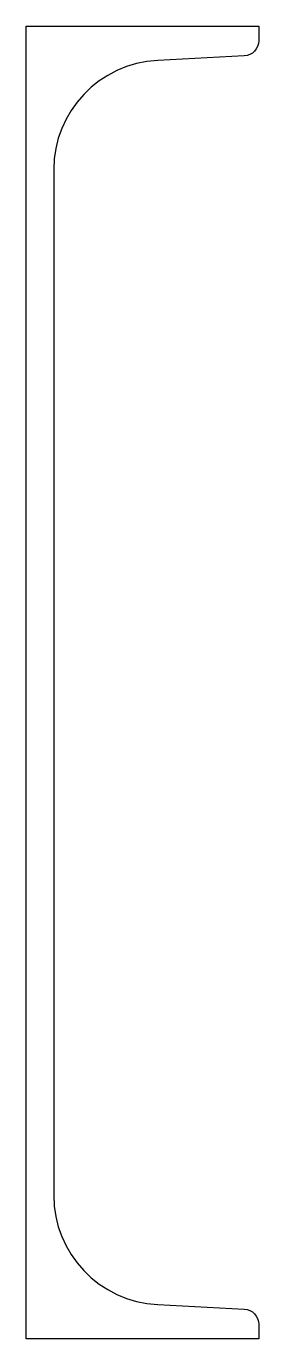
# Model space of a CAD drawing. Header units: inches. Extents: x -1.1 to 1.1, y -6 to 6.
import ezdxf

# ---------------------------------------------------------------- set-up
doc = ezdxf.new("R2010")
doc.units = ezdxf.units.IN
doc.layers.add('steel', color=7, linetype='Continuous')

msp = doc.modelspace()

# ---------------------------------------------------------------- linework, layer by layer
at = {"layer": 'steel'}
msp.add_lwpolyline([(-1.06, 6), (1.06, 6), (1.06, 5.868, -0.39896), (0.928, 5.729), (0.139, 5.688, 0.39896), (-0.81, 4.688), (-0.81, -4.688, 0.39896), (0.139, -5.688), (0.928, -5.729, -0.39896), (1.06, -5.868), (1.06, -6), (-1.06, -6), (-1.06, 6)], format="xyb", dxfattribs=at)

doc.saveas('drawing.dxf')
